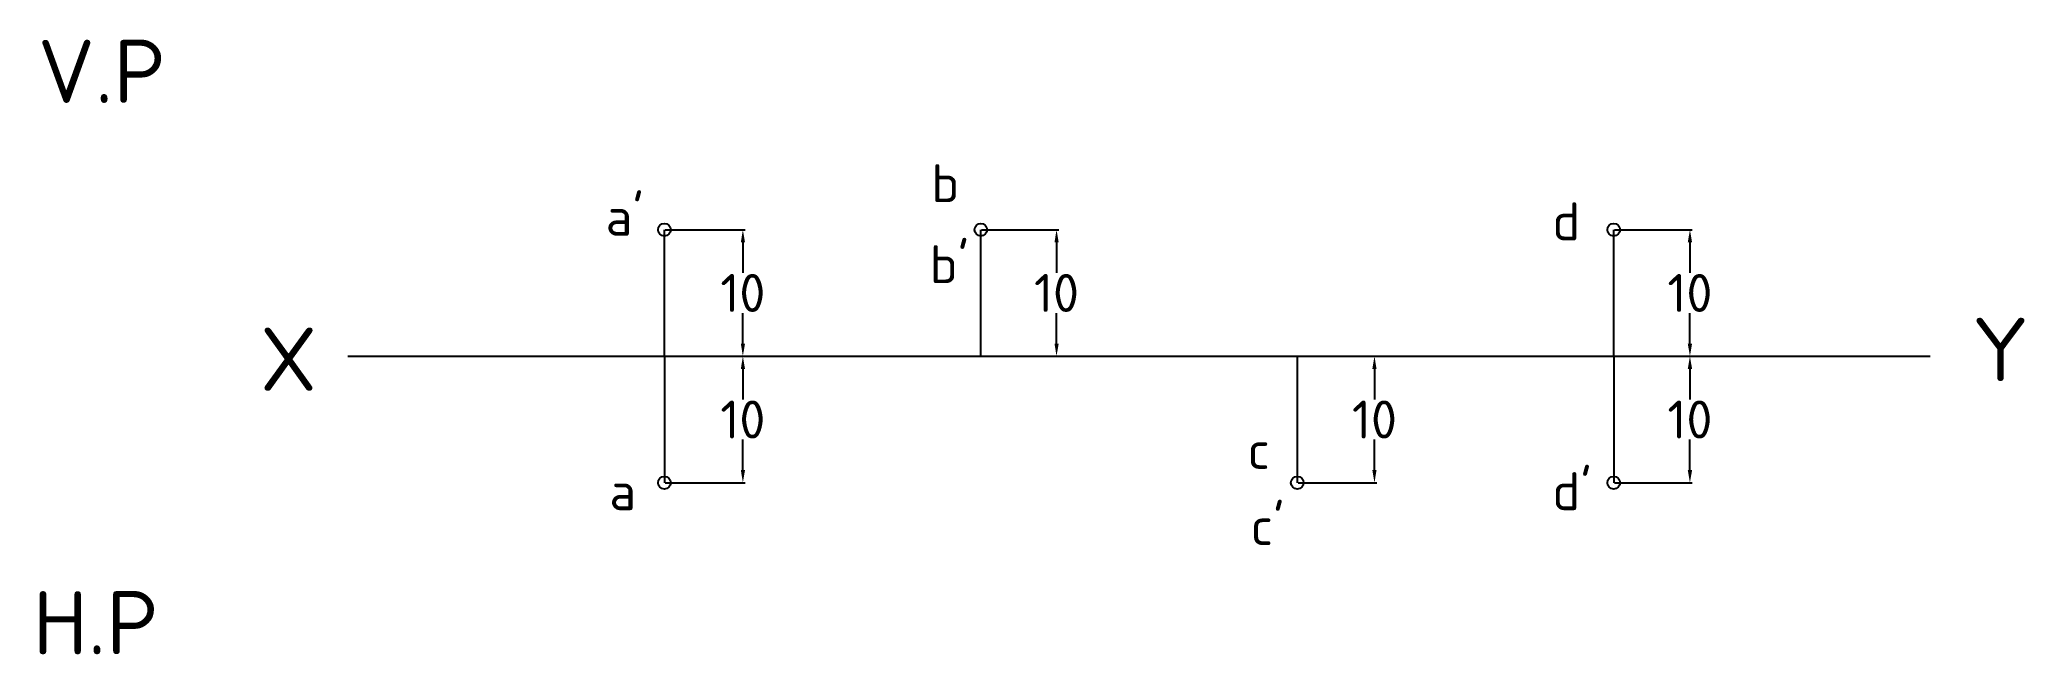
# Model space of a CAD drawing. Header units: millimetres. Extents: x 76 to 233, y 76 to 125.
import ezdxf

# ---------------------------------------------------------------- set-up
doc = ezdxf.new("R2010")
doc.units = ezdxf.units.MM
doc.header["$MEASUREMENT"] = 0
doc.header["$PDMODE"] = 33
doc.styles.get("Standard").update_dxf_attribs({"font": 'ISOCPEUR.TTF', "height": 3})
doc.dimstyles.get("Standard").update_dxf_attribs({"dimtxt": 3, "dimasz": 1, "dimexe": 0.18, "dimexo": 0.0625, "dimgap": 0.09, "dimtad": 0, "dimtih": 1, "dimtoh": 1, "dimdec": 0, "dimzin": 0, "dimdsep": 46, "dimtxsty": 'Standard', "dimcen": 0.09, "dimadec": 0, "dimazin": 0, "dimtfac": 1, "dimtdec": 0, "dimtofl": 0, "dimtmove": 0, "dimatfit": 3, "dimfxl": 1, "dimtolj": 1, "dimtzin": 0, "dimarcsym": 0})

# ---------------------------------------------------------------- blocks, each defined once
blk = doc.blocks.new('*D1')
at = {"color": 0, "lineweight": -2, "transparency": 16777216}
for p, q in [((125.3, 109.82), (131.62, 109.82)), ((131.44, 108.82), (131.44, 106.41)), ((131.44, 100.82), (131.44, 103.23)), ((125.3, 99.82), (131.62, 99.82))]:
    blk.add_line(p, q, dxfattribs=at)
at = {"color": 0, "transparency": 16777216}
for points in [[(131.28, 108.82), (131.61, 108.82), (131.44, 109.82)], [(131.28, 100.82), (131.61, 100.82), (131.44, 99.82)]]:
    blk.add_solid(points, dxfattribs=at)
at = {"layer": 'Defpoints', "color": 0, "transparency": 16777216}
for p in [(125.24, 109.82), (131.44, 109.82), (125.24, 99.82)]:
    blk.add_point(p, dxfattribs=at)
at = {"color": 0, "transparency": 16777216, "insert": (131.44, 104.82), "char_height": 3, "attachment_point": 5}
blk.add_mtext('\\A1;10', dxfattribs=at)
blk = doc.blocks.new('*D2')
at = {"color": 0, "lineweight": -2, "transparency": 16777216}
for p, q in [((125.3, 99.82), (131.62, 99.82)), ((131.44, 98.82), (131.44, 96.41)), ((131.44, 90.82), (131.44, 93.23)), ((125.3, 89.82), (131.62, 89.82))]:
    blk.add_line(p, q, dxfattribs=at)
at = {"color": 0, "transparency": 16777216}
for points in [[(131.28, 98.82), (131.61, 98.82), (131.44, 99.82)], [(131.28, 90.82), (131.61, 90.82), (131.44, 89.82)]]:
    blk.add_solid(points, dxfattribs=at)
at = {"layer": 'Defpoints', "color": 0, "transparency": 16777216}
for p in [(125.24, 99.82), (125.24, 89.82), (131.44, 89.82)]:
    blk.add_point(p, dxfattribs=at)
at = {"color": 0, "transparency": 16777216, "insert": (131.44, 94.82), "char_height": 3, "attachment_point": 5}
blk.add_mtext('\\A1;10', dxfattribs=at)
blk = doc.blocks.new('*D3')
at = {"color": 0, "lineweight": -2, "transparency": 16777216}
for p, q in [((150.3, 109.82), (156.4, 109.82)), ((156.22, 108.82), (156.22, 106.41)), ((156.22, 100.82), (156.22, 103.23)), ((150.3, 99.82), (156.4, 99.82))]:
    blk.add_line(p, q, dxfattribs=at)
at = {"color": 0, "transparency": 16777216}
for points in [[(156.06, 108.82), (156.39, 108.82), (156.22, 109.82)], [(156.06, 100.82), (156.39, 100.82), (156.22, 99.82)]]:
    blk.add_solid(points, dxfattribs=at)
at = {"layer": 'Defpoints', "color": 0, "transparency": 16777216}
for p in [(150.24, 109.82), (150.24, 99.82), (156.22, 99.82)]:
    blk.add_point(p, dxfattribs=at)
at = {"color": 0, "transparency": 16777216, "insert": (156.22, 104.82), "char_height": 3, "attachment_point": 5}
blk.add_mtext('\\A1;10', dxfattribs=at)
blk = doc.blocks.new('*D4')
at = {"color": 0, "lineweight": -2, "transparency": 16777216}
for p, q in [((175.3, 99.82), (181.52, 99.82)), ((181.34, 98.82), (181.34, 96.41)), ((181.34, 90.82), (181.34, 93.23)), ((175.3, 89.82), (181.52, 89.82))]:
    blk.add_line(p, q, dxfattribs=at)
at = {"color": 0, "transparency": 16777216}
for points in [[(181.17, 98.82), (181.5, 98.82), (181.34, 99.82)], [(181.17, 90.82), (181.5, 90.82), (181.34, 89.82)]]:
    blk.add_solid(points, dxfattribs=at)
at = {"layer": 'Defpoints', "color": 0, "transparency": 16777216}
for p in [(175.24, 99.82), (175.24, 89.82), (181.34, 89.82)]:
    blk.add_point(p, dxfattribs=at)
at = {"color": 0, "transparency": 16777216, "insert": (181.34, 94.82), "char_height": 3, "attachment_point": 5}
blk.add_mtext('\\A1;10', dxfattribs=at)
blk = doc.blocks.new('*D5')
at = {"color": 0, "lineweight": -2, "transparency": 16777216}
for p, q in [((200.3, 109.82), (206.44, 109.82)), ((206.26, 108.82), (206.26, 106.41)), ((206.26, 100.82), (206.26, 103.23)), ((200.3, 99.82), (206.44, 99.82))]:
    blk.add_line(p, q, dxfattribs=at)
at = {"color": 0, "transparency": 16777216}
for points in [[(206.09, 108.82), (206.43, 108.82), (206.26, 109.82)], [(206.09, 100.82), (206.43, 100.82), (206.26, 99.82)]]:
    blk.add_solid(points, dxfattribs=at)
at = {"layer": 'Defpoints', "color": 0, "transparency": 16777216}
for p in [(200.24, 109.82), (200.24, 99.82), (206.26, 99.82)]:
    blk.add_point(p, dxfattribs=at)
at = {"color": 0, "transparency": 16777216, "insert": (206.26, 104.82), "char_height": 3, "attachment_point": 5}
blk.add_mtext('\\A1;10', dxfattribs=at)
blk = doc.blocks.new('*D6')
at = {"color": 0, "lineweight": -2, "transparency": 16777216}
for p, q in [((200.3, 99.82), (206.44, 99.82)), ((206.26, 98.82), (206.26, 96.41)), ((206.26, 90.82), (206.26, 93.23)), ((200.3, 89.82), (206.44, 89.82))]:
    blk.add_line(p, q, dxfattribs=at)
at = {"color": 0, "transparency": 16777216}
for points in [[(206.09, 98.82), (206.43, 98.82), (206.26, 99.82)], [(206.09, 90.82), (206.43, 90.82), (206.26, 89.82)]]:
    blk.add_solid(points, dxfattribs=at)
at = {"layer": 'Defpoints', "color": 0, "transparency": 16777216}
for p in [(200.24, 99.82), (200.24, 89.82), (206.26, 89.82)]:
    blk.add_point(p, dxfattribs=at)
at = {"color": 0, "transparency": 16777216, "insert": (206.26, 94.82), "char_height": 3, "attachment_point": 5}
blk.add_mtext('\\A1;10', dxfattribs=at)

msp = doc.modelspace()

# ---------------------------------------------------------------- linework, layer by layer
at = {"color": 1}
for p, q in [((125.24, 99.82), (125.24, 109.82)), ((150.24, 99.82), (150.24, 109.82)), ((200.24, 99.82), (200.24, 109.82)), ((125.24, 99.82), (125.24, 89.82)), ((175.24, 99.82), (175.24, 89.82)), ((200.24, 99.82), (200.24, 89.82))]:
    msp.add_line(p, q, dxfattribs=at)
for p, q in [((100.24, 99.82), (225.24, 99.82)), ((200.24, 99.82), (200.24, 99.82))]:
    msp.add_line(p, q)
for p in [(125.24, 109.82), (150.24, 109.82), (200.24, 109.82), (125.24, 89.82), (175.24, 89.82), (200.24, 89.82)]:
    msp.add_point(p)

# ---------------------------------------------------------------- texts
for s, height, p in [('V.P', 5, (75.74, 119.84)), ('b', 3, (146.33, 111.99)), ("a'", 3, (120.6, 109.35)), ('d', 3, (195.39, 108.98)), ("b'", 3, (146.2, 105.59)), ('X', 5, (93.29, 97.09)), ('Y', 5, (228.54, 97.86)), ('c', 3, (171.3, 90.91)), ("d'", 3, (195.39, 87.65)), ('a', 3, (120.89, 87.65)), ("c'", 3, (171.55, 84.89)), ('H.P', 5, (75.35, 76.26))]:
    msp.add_text(s, height=height).set_placement(p)

# ---------------------------------------------------------------- dimensions: what is measured, and where the dimension line sits
for base, p1, p2, picture, middle in [((131.44, 109.82), (125.24, 99.82), (125.24, 109.82), '*D1', (131.44, 104.82)), ((156.22, 99.82), (150.24, 109.82), (150.24, 99.82), '*D3', (156.22, 104.82)), ((206.26, 99.82), (200.24, 109.82), (200.24, 99.82), '*D5', (206.26, 104.82)), ((131.44, 89.82), (125.24, 99.82), (125.24, 89.82), '*D2', (131.44, 94.82)), ((181.34, 89.82), (175.24, 99.82), (175.24, 89.82), '*D4', (181.34, 94.82)), ((206.26, 89.82), (200.24, 99.82), (200.24, 89.82), '*D6', (206.26, 94.82))]:
    dim = msp.add_linear_dim(base=base, p1=p1, p2=p2, angle=90, dimstyle='Standard')
    dim.commit()
    dim.dimension.update_dxf_attribs({"geometry": picture, "text_midpoint": middle})

doc.saveas('drawing.dxf')
